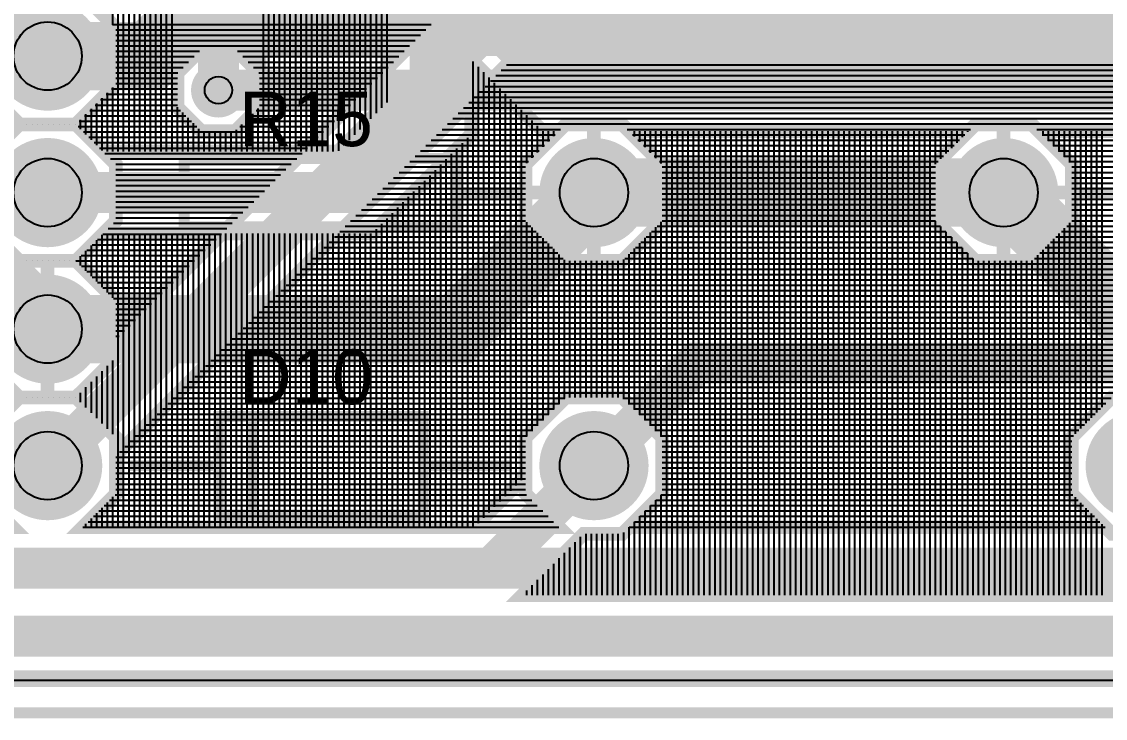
# Model space of a CAD drawing. Header units: inches. Extents: x -5.9 to 5.9, y -1.2 to 1.2.
# Drawn here: x -1.11 to -0.317, y -1.217 to -0.706 of the extents above; entities that cross this region are included whole.
import ezdxf

# ---------------------------------------------------------------- set-up
doc = ezdxf.new("R2010")
doc.units = ezdxf.units.IN
doc.layers.get('0').update_dxf_attribs({"linetype": 'CONTINUOUS'})

# ---------------------------------------------------------------- blocks, each defined once
blk = doc.blocks.new('EPAD')
at = {"const_width": 0.5}
blk.add_lwpolyline([(-0.25, 0, 1), (0.25, 0, 1)], format="xyb", close=True, dxfattribs=at)

msp = doc.modelspace()

# ---------------------------------------------------------------- linework, layer by layer
for points, const_width in [([(-5.627949, -1.212602), (5.887799, -1.212602), (5.887799, 0.755902), (-5.627949, 0.755902), (-5.627949, -1.212602)], 0.008), ([(-5.627949, -1.212602), (5.887799, -1.212602), (5.887799, 0.755902), (-5.627949, 0.755902), (-5.627949, -1.212602)], 0.008), ([(-5.627949, -1.212602), (5.887799, -1.212602), (5.887799, 0.755902), (-5.627949, 0.755902), (-5.627949, -1.212602)], 0.008), ([(5.705477, 0.692228), (5.705477, 0.622725), (5.709702, 0.6185), (5.688348, 0.6185), (5.659059, 0.589211), (5.659059, 0.547789), (5.688348, 0.5185), (5.72977, 0.5185), (5.759059, 0.547789), (5.759059, 0.573579), (5.824125, 0.573579), (5.863799, 0.613253), (5.863799, -1.069954), (5.824125, -1.03028), (5.754623, -1.03028), (5.705477, -1.079426), (5.705477, -1.148928), (5.745151, -1.188602), (-5.4853, -1.188602)], 0.01), ([(5.705477, 0.692228), (5.705477, 0.622725), (5.709702, 0.6185), (5.688348, 0.6185), (5.659059, 0.589211), (5.659059, 0.547789), (5.688348, 0.5185), (5.72977, 0.5185), (5.759059, 0.547789), (5.759059, 0.573579), (5.824125, 0.573579), (5.863799, 0.613253), (5.863799, -1.069954), (5.824125, -1.03028), (5.754623, -1.03028), (5.705477, -1.079426), (5.705477, -1.148928), (5.745151, -1.188602), (-5.4853, -1.188602)], 0.01), ([(-0.810941, 0.4685), (-0.810941, -0.7765), (-0.865941, -0.8315), (-1.090941, -0.8315)], 0.03), ([(-0.965941, -0.7565), (-0.965941, 0.2685), (-1.028441, 0.331), (-1.028441, 0.4435), (-1.140941, 0.4435), (-1.275941, 0.3085), (-1.440941, 0.3085), (-1.605941, 0.1435), (-1.815941, 0.1435), (-1.865941, 0.0935), (-1.865941, -0.6065), (-1.990941, -0.7315)], 0.03), ([(-1.140941, 0.047789), (-1.111652, 0.0185), (-1.07023, 0.0185), (-1.045941, 0.04279), (-1.045941, 0.031074), (-1.028367, 0.0135), (-1.003515, 0.0135), (-0.995941, 0.021074), (-0.995941, -0.768926), (-0.978367, -0.7865), (-0.953515, -0.7865), (-0.935941, -0.768926), (-0.935941, 0.280926), (-0.998441, 0.343426), (-0.998441, 0.432361), (-0.98958, 0.4235), (-0.952302, 0.4235), (-0.930941, 0.444861), (-0.90958, 0.4235), (-0.872302, 0.4235), (-0.850941, 0.444861), (-0.840941, 0.434861)], 0.01), ([(-0.840941, 0.434861), (-0.840941, -0.764074), (-0.878367, -0.8015), (-1.05023, -0.8015), (-1.07023, -0.7815), (-1.111652, -0.7815), (-1.140941, -0.810789)], 0.01), ([(-0.690941, -1.0315), (-0.765941, -1.1065), (-1.515941, -1.1065), (-1.565941, -1.0565), (-1.565941, -0.0565), (-1.690941, 0.0685)], 0.03), ([(-1.090941, -0.7315), (-1.015941, -0.7315), (-0.990941, -0.7065), (0.609059, -0.7065), (0.809059, -0.5065), (2.159059, -0.5065), (2.234059, -0.4315), (2.234059, -0.1565), (2.109059, -0.0315)], 0.05), ([(4.509059, -0.0315), (4.234059, -0.3065), (4.234059, -0.5315), (4.184059, -0.5815), (3.759059, -0.5815), (3.759059, -1.0565), (3.709059, -1.1065), (0.984059, -1.1065), (0.884059, -1.0065), (0.684059, -1.0065), (0.584059, -1.1065), (-3.115941, -1.1065), (-3.290941, -0.9315)], 0.03), ([(1.009059, -0.9315), (0.734059, -0.9315), (0.684059, -0.9815), (0.684059, -1.1065), (0.634059, -1.1565), (-2.115941, -1.1565), (-2.165941, -1.1065), (-2.165941, -0.3065), (-1.990941, -0.1315)], 0.03), ([(-1.090941, -0.7315), (-1.165941, -0.7315), (-1.365941, -0.5315), (-1.690941, -0.5315)], 0.05), ([(0.609059, -0.9315), (0.609059, -1.0565), (0.559059, -1.1065), (-0.165941, -1.1065), (-0.215941, -1.0565), (-0.215941, -0.8065), (-0.265941, -0.7565), (-0.715941, -0.7565), (-0.765941, -0.7065), (-0.765941, -0.6065), (-0.690941, -0.5315)], 0.03), ([(-1.140941, -0.910789), (-1.111652, -0.8815), (-1.07023, -0.8815), (-1.040941, -0.910789), (-1.040941, -0.939075), (-0.778367, -0.6765), (-0.716651, -0.6765), (-0.740941, -0.652211), (-0.740941, -0.610789), (-0.711652, -0.5815), (-0.67023, -0.5815), (-0.640941, -0.610789), (-0.640941, -0.652211), (-0.665231, -0.6765), (0.476278, -0.6765)], 0.01), ([(-1.090941, -0.9315), (-1.165941, -0.8565), (-1.165941, -0.7065), (-1.090941, -0.6315)], 0.05), ([(0.909059, -0.6315), (0.834059, -0.7065), (-0.765941, -0.7065), (-1.090941, -1.0315)], 0.03), ([(-1.140941, -0.752211), (-1.140941, -0.710789), (-1.111652, -0.6815), (-1.07023, -0.6815), (-1.040941, -0.710789), (-1.040941, -0.752211), (-1.07023, -0.7815), (-1.111652, -0.7815), (-1.140941, -0.752211)], 0.01), ([(-1.121652, -0.6915), (-1.111652, -0.6815), (-1.07023, -0.6815), (-1.040941, -0.710789), (-1.040941, -0.752211), (-1.07023, -0.7815), (-1.111652, -0.7815), (-1.121652, -0.7715)], 0.01), ([(-1.140941, -0.852211), (-1.111652, -0.8815), (-1.07023, -0.8815), (-1.05023, -0.8615), (-0.853515, -0.8615), (-0.780941, -0.788926), (-0.780941, -0.733925), (-0.728367, -0.7865), (-0.716651, -0.7865), (-0.740941, -0.810789), (-0.740941, -0.852211), (-0.711652, -0.8815), (-0.67023, -0.8815), (-0.640941, -0.852211), (-0.640941, -0.810789), (-0.665231, -0.7865), (-0.416651, -0.7865), (-0.440941, -0.810789), (-0.440941, -0.852211), (-0.411652, -0.8815), (-0.37023, -0.8815), (-0.340941, -0.852211), (-0.340941, -0.810789), (-0.365231, -0.7865), (-0.278367, -0.7865)], 0.01), ([(-0.995941, -0.768926), (-0.995941, -0.744074), (-0.978367, -0.7265), (-0.953515, -0.7265), (-0.935941, -0.744074), (-0.935941, -0.768926), (-0.953515, -0.7865), (-0.978367, -0.7865), (-0.995941, -0.768926)], 0.01), ([(-0.27023, -0.9815), (-0.311652, -0.9815), (-0.340941, -1.010789), (-0.340941, -1.052211), (-0.316651, -1.0765), (-0.665231, -1.0765), (-0.640941, -1.052211), (-0.640941, -1.010789), (-0.67023, -0.9815), (-0.711652, -0.9815), (-0.740941, -1.010789), (-0.740941, -1.052211), (-0.716651, -1.0765), (-1.065231, -1.0765), (-1.040941, -1.052211), (-1.040941, -1.023926), (-0.753515, -0.7365), (-0.063367, -0.7365)], 0.01), ([(-0.040941, -0.7565), (-0.965941, -0.7565)], 0.03), ([(-1.140941, -0.852211), (-1.140941, -0.810789), (-1.111652, -0.7815), (-1.07023, -0.7815), (-1.040941, -0.810789), (-1.040941, -0.852211), (-1.07023, -0.8815), (-1.111652, -0.8815), (-1.140941, -0.852211)], 0.01), ([(-0.740941, -0.852211), (-0.740941, -0.810789), (-0.711652, -0.7815), (-0.67023, -0.7815), (-0.640941, -0.810789), (-0.640941, -0.852211), (-0.67023, -0.8815), (-0.711652, -0.8815), (-0.740941, -0.852211)], 0.01), ([(-0.690941, -0.7815), (-0.690941, -0.8315)], 0.01), ([(-0.340941, -0.810789), (-0.340941, -0.852211), (-0.37023, -0.8815), (-0.411652, -0.8815), (-0.440941, -0.852211), (-0.440941, -0.810789), (-0.411652, -0.7815), (-0.37023, -0.7815), (-0.340941, -0.810789)], 0.01), ([(-0.390941, -0.7815), (-0.390941, -0.8315)], 0.01), ([(-0.690941, -0.8315), (-0.790941, -0.9315), (-1.090941, -0.9315)], 0.05), ([(-0.990941, -0.8565), (-0.790941, -0.8565), (-0.790941, -0.8065), (-0.990941, -0.8065), (-0.990941, -0.8565)], 0.008), ([(-0.990941, -0.8565), (-0.790941, -0.8565), (-0.790941, -0.8065), (-0.990941, -0.8065), (-0.990941, -0.8565)], 0.008), ([(-0.990941, -0.8565), (-0.790941, -0.8565), (-0.790941, -0.8065), (-0.990941, -0.8065), (-0.990941, -0.8565)], 0.008), ([(-0.690941, -0.8315), (-0.390941, -0.8315)], 0.05), ([(0.209059, -0.9315), (-0.290941, -0.9315), (-0.390941, -0.8315)], 0.05), ([(-1.690941, -0.8365), (-1.615941, -0.8365), (-1.615941, -1.1065), (-1.565941, -1.1565), (2.684059, -1.1565), (2.809059, -1.0315)], 0.03), ([(-1.040941, -0.8315), (-0.990941, -0.8315)], 0.008), ([(-1.040941, -0.8315), (-0.990941, -0.8315)], 0.008), ([(-1.040941, -0.8315), (-0.990941, -0.8315)], 0.008), ([(-0.790941, -0.8315), (-0.740941, -0.8315)], 0.008), ([(-0.790941, -0.8315), (-0.740941, -0.8315)], 0.008), ([(-0.790941, -0.8315), (-0.740941, -0.8315)], 0.008), ([(-0.740941, -0.8315), (-0.690941, -0.8315)], 0.01), ([(-0.740941, -0.8315), (-0.690941, -0.8315)], 0.01), ([(-0.640941, -0.8315), (-0.690941, -0.8315)], 0.01), ([(-0.690941, -0.8815), (-0.690941, -0.8315)], 0.01), ([(-0.640941, -0.8315), (-0.690941, -0.8315)], 0.01), ([(-0.690941, -0.8815), (-0.690941, -0.8315)], 0.01), ([(-0.440941, -0.8315), (-0.390941, -0.8315)], 0.01), ([(-0.440941, -0.8315), (-0.390941, -0.8315)], 0.01), ([(-0.340941, -0.8315), (-0.390941, -0.8315)], 0.01), ([(-0.390941, -0.8815), (-0.390941, -0.8315)], 0.01), ([(-0.340941, -0.8315), (-0.390941, -0.8315)], 0.01), ([(-0.390941, -0.8815), (-0.390941, -0.8315)], 0.01), ([(-0.290941, -0.8315), (-0.340941, -0.8315)], 0.008), ([(-0.290941, -0.8315), (-0.340941, -0.8315)], 0.008), ([(-0.290941, -0.8315), (-0.340941, -0.8315)], 0.008), ([(-0.690941, -1.0315), (-0.615941, -0.9565), (0.034059, -0.9565), (0.134059, -0.8565), (0.209059, -0.8565)], 0.03), ([(-1.040941, -0.910789), (-1.040941, -0.952211), (-1.07023, -0.9815), (-1.111652, -0.9815), (-1.140941, -0.952211), (-1.140941, -0.910789), (-1.111652, -0.8815), (-1.07023, -0.8815), (-1.040941, -0.910789)], 0.01), ([(-1.090941, -0.8815), (-1.090941, -0.9315)], 0.01), ([(-1.090941, -0.8815), (-1.090941, -0.9315)], 0.01), ([(-1.490941, -0.9315), (-1.315941, -1.1065), (2.659059, -1.1065), (2.734059, -1.0315)], 0.03), ([(-1.140941, -0.9315), (-1.090941, -0.9315)], 0.01), ([(-1.140941, -0.9315), (-1.090941, -0.9315)], 0.01), ([(-1.040941, -0.9315), (-1.090941, -0.9315)], 0.01), ([(-1.090941, -0.9815), (-1.090941, -0.9315)], 0.01), ([(-1.040941, -0.9315), (-1.090941, -0.9315)], 0.01), ([(-1.090941, -0.9815), (-1.090941, -0.9315)], 0.01), ([(-1.140941, -1.010789), (-1.111652, -0.9815), (-1.083367, -0.9815), (-1.083366, -0.9815), (-1.111652, -0.9815), (-1.140941, -0.952211)], 0.01), ([(-0.188366, -1.1265), (-0.743516, -1.1265), (-0.698515, -1.0815), (-0.67023, -1.0815), (-0.640941, -1.052211), (-0.640941, -1.010789), (-0.67023, -0.9815), (-0.711652, -0.9815), (-0.740941, -1.010789), (-0.740941, -1.039074), (-0.778367, -1.0765), (-1.065231, -1.0765), (-1.040941, -1.052211), (-1.040941, -1.010789), (-1.07023, -0.9815), (-1.111652, -0.9815), (-1.140941, -1.010789)], 0.01), ([(-0.27023, -0.9815), (-0.311652, -0.9815), (-0.340941, -1.010789), (-0.340941, -1.052211), (-0.311652, -1.0815), (-0.27023, -1.0815)], 0.01), ([(-0.965941, -1.0675), (-0.815941, -1.0675), (-0.815941, -0.9955), (-0.965941, -0.9955), (-0.965941, -1.0675)], 0.008), ([(-0.965941, -1.0675), (-0.815941, -1.0675), (-0.815941, -0.9955), (-0.965941, -0.9955), (-0.965941, -1.0675)], 0.008), ([(-0.965941, -1.0675), (-0.815941, -1.0675), (-0.815941, -0.9955), (-0.965941, -0.9955), (-0.965941, -1.0675)], 0.008), ([(-0.940941, -0.9965), (-0.940941, -1.0665)], 0.008), ([(-0.940941, -0.9965), (-0.940941, -1.0665)], 0.008), ([(-0.940941, -0.9965), (-0.940941, -1.0665)], 0.008), ([(-0.965941, -1.0315), (-1.030941, -1.0315)], 0.008), ([(-0.965941, -1.0315), (-1.030941, -1.0315)], 0.008), ([(-0.965941, -1.0315), (-1.030941, -1.0315)], 0.008), ([(-0.815941, -1.0315), (-0.750941, -1.0315)], 0.008), ([(-0.815941, -1.0315), (-0.750941, -1.0315)], 0.008), ([(-0.815941, -1.0315), (-0.750941, -1.0315)], 0.008), ([(-4.765941, -1.1315), (-4.740941, -1.1565), (0.684059, -1.1565), (0.734059, -1.1065), (0.734059, -1.0565)], 0.03), ([(-1.140941, -1.052211), (-1.116651, -1.0765), (-1.503515, -1.0765)], 0.01), ([(-1.303515, -1.0765), (-1.116651, -1.0765), (-1.140941, -1.052211)], 0.01), ([(5.365776, -1.1865), (0.821633, -1.1865), (0.721633, -1.0865), (0.721633, -1.0865), (0.714059, -1.078926), (0.714059, -1.118926), (0.646485, -1.1865), (-2.128367, -1.1865)], 0.01), ([(2.696485, -1.1865), (-1.578367, -1.1865)], 0.01)]:
    msp.add_lwpolyline(points, dxfattribs=dict(const_width=const_width))
for points in [[(-0.932948, -0.8015), (-0.932948, 0.442854)], [(-0.929011, -0.8015), (-0.929011, 0.442931)], [(-0.925074, -0.8015), (-0.925074, 0.438994)], [(-0.858144, -0.781278), (-0.858144, 0.437657)], [(-0.854207, -0.777341), (-0.854207, 0.441594)], [(-0.85027, -0.773404), (-0.85027, 0.444191)], [(-0.846333, -0.769467), (-0.846333, 0.440254)], [(-0.921137, -0.8015), (-0.921137, 0.435057)], [(-0.9172, -0.8015), (-0.9172, 0.43112)], [(-0.866019, -0.789152), (-0.866019, 0.429783)], [(-0.862081, -0.785215), (-0.862081, 0.43372)], [(-0.842396, -0.76553), (-0.842396, 0.436317)], [(-0.913263, -0.8015), (-0.913263, 0.427183)], [(-0.909326, -0.8015), (-0.909326, 0.4235)], [(-0.905389, -0.8015), (-0.905389, 0.4235)], [(-0.901452, -0.8015), (-0.901452, 0.4235)], [(-0.897515, -0.8015), (-0.897515, 0.4235)], [(-0.893578, -0.8015), (-0.893578, 0.4235)], [(-0.889641, -0.8015), (-0.889641, 0.4235)], [(-0.885704, -0.8015), (-0.885704, 0.4235)], [(-0.881767, -0.8015), (-0.881767, 0.4235)], [(-0.87783, -0.800963), (-0.87783, 0.4235)], [(-0.873893, -0.797026), (-0.873893, 0.4235)], [(-0.869956, -0.793089), (-0.869956, 0.425846)], [(-1.039247, -0.8015), (-1.039247, 0.02438)], [(-1.03531, -0.8015), (-1.03531, 0.020443)], [(-1.031373, -0.8015), (-1.031373, 0.016506)], [(-0.999877, -0.8015), (-0.999877, 0.017138)], [(-1.027436, -0.8015), (-1.027436, 0.0135)], [(-1.023499, -0.8015), (-1.023499, 0.0135)], [(-1.019562, -0.8015), (-1.019562, 0.0135)], [(-1.015625, -0.8015), (-1.015625, 0.0135)], [(-1.011688, -0.8015), (-1.011688, 0.0135)], [(-1.007751, -0.8015), (-1.007751, 0.0135)], [(-1.003814, -0.8015), (-1.003814, 0.0135)], [(-1.043184, -0.708547), (-1.043184, -0.654453)], [(-1.043443, -0.708287), (-0.810154, -0.708287)], [(-1.040941, -0.712224), (-0.814091, -0.712224)], [(-1.040941, -0.716161), (-0.818028, -0.716161)], [(-1.040941, -0.720098), (-0.821965, -0.720098)], [(-1.040941, -0.724035), (-0.825902, -0.724035)], [(-1.040941, -0.727972), (-0.979839, -0.727972)], [(-0.952043, -0.727972), (-0.829839, -0.727972)], [(-1.040941, -0.731909), (-0.983776, -0.731909)], [(-1.040941, -0.735846), (-0.987713, -0.735846)], [(-0.948106, -0.731909), (-0.833776, -0.731909)], [(-0.944169, -0.735846), (-0.837713, -0.735846)], [(-0.779404, -1.0765), (-0.779404, -0.735462)], [(-0.754933, -0.737918), (-0.064785, -0.737918)], [(-1.040941, -0.739783), (-0.99165, -0.739783)], [(-1.040941, -0.74372), (-0.995587, -0.74372)], [(-0.940231, -0.739783), (-0.84165, -0.739783)], [(-0.936294, -0.74372), (-0.845587, -0.74372)], [(-0.775467, -1.073601), (-0.775467, -0.739399)], [(-0.77153, -1.069664), (-0.77153, -0.743336)], [(-0.762807, -0.745792), (-0.070941, -0.745792)], [(-0.75887, -0.741855), (-0.068722, -0.741855)], [(-1.040941, -0.747657), (-0.995941, -0.747657)], [(-1.040941, -0.751594), (-0.995941, -0.751594)], [(-0.935941, -0.747657), (-0.849524, -0.747657)], [(-0.935941, -0.751594), (-0.853461, -0.751594)], [(-0.770681, -0.753666), (-0.070941, -0.753666)], [(-0.767593, -1.065727), (-0.767593, -0.747273)], [(-0.766744, -0.749729), (-0.070941, -0.749729)], [(-0.763656, -1.06179), (-0.763656, -0.75121)], [(-1.048199, -0.759469), (-0.995941, -0.759469)], [(-1.047121, -0.8015), (-1.047121, -0.75839)], [(-1.044262, -0.755531), (-0.995941, -0.755531)], [(-1.043184, -0.8015), (-1.043184, -0.754453)], [(-0.935941, -0.755531), (-0.857398, -0.755531)], [(-0.935941, -0.759469), (-0.861335, -0.759469)], [(-0.778556, -0.76154), (-0.070941, -0.76154)], [(-0.774619, -0.757603), (-0.070941, -0.757603)], [(-0.759719, -1.057853), (-0.759719, -0.755147)], [(-0.755782, -1.053916), (-0.755782, -0.759084)], [(-1.056073, -0.767343), (-0.995941, -0.767343)], [(-1.054995, -0.796736), (-1.054995, -0.766264)], [(-1.052136, -0.763406), (-0.995941, -0.763406)], [(-1.051058, -0.800673), (-1.051058, -0.762327)], [(-0.99594, -0.8015), (-0.99594, -0.768927)], [(-0.935941, -0.763406), (-0.865272, -0.763406)], [(-0.935941, -0.767343), (-0.869209, -0.767343)], [(-0.78643, -0.769414), (-0.070453, -0.769414)], [(-0.782493, -0.765477), (-0.070941, -0.765477)], [(-0.751845, -1.049979), (-0.751845, -0.763021)], [(-0.747908, -1.046042), (-0.747908, -0.766958)], [(-1.063947, -0.775217), (-0.98965, -0.775217)], [(-1.062869, -0.788862), (-1.062869, -0.774138)], [(-1.06001, -0.77128), (-0.993587, -0.77128)], [(-1.058932, -0.792799), (-1.058932, -0.770201)], [(-0.992003, -0.8015), (-0.992003, -0.772864)], [(-0.988066, -0.8015), (-0.988066, -0.776801)], [(-0.942231, -0.775217), (-0.877083, -0.775217)], [(-0.940822, -0.8015), (-0.940822, -0.773807)], [(-0.938294, -0.77128), (-0.873146, -0.77128)], [(-0.936885, -0.8015), (-0.936885, -0.76987)], [(-0.794304, -0.777288), (-0.062579, -0.777288)], [(-0.790367, -0.773351), (-0.066516, -0.773351)], [(-0.743971, -1.042105), (-0.743971, -0.770895)], [(-0.740034, -0.809883), (-0.740034, -0.774832)], [(-1.106176, -0.7815), (-1.106176, -0.7815)], [(-1.102239, -0.7815), (-1.102239, -0.7815)], [(-1.098302, -0.7815), (-1.098302, -0.7815)], [(-1.094365, -0.7815), (-1.094365, -0.7815)], [(-1.090428, -0.7815), (-1.090428, -0.7815)], [(-1.086491, -0.7815), (-1.086491, -0.7815)], [(-1.082554, -0.7815), (-1.082554, -0.7815)], [(-1.078617, -0.7815), (-1.078617, -0.7815)], [(-1.07468, -0.7815), (-1.07468, -0.7815)], [(-1.070743, -0.7815), (-1.070743, -0.7815)], [(-1.06864, -0.783091), (-0.981776, -0.783091)], [(-1.067884, -0.779154), (-0.985713, -0.779154)], [(-1.066806, -0.784925), (-1.066806, -0.778075)], [(-0.984129, -0.8015), (-0.984129, -0.780738)], [(-0.980192, -0.8015), (-0.980192, -0.784675)], [(-0.950106, -0.783091), (-0.884957, -0.783091)], [(-0.948696, -0.8015), (-0.948696, -0.781681)], [(-0.946169, -0.779154), (-0.88102, -0.779154)], [(-0.944759, -0.8015), (-0.944759, -0.777744)], [(-0.802178, -0.785162), (-0.715313, -0.785162)], [(-0.798241, -0.781225), (-0.058642, -0.781225)], [(-0.736097, -0.805946), (-0.736097, -0.778769)], [(-0.73216, -0.802009), (-0.73216, -0.782706)], [(-0.666569, -0.785162), (-0.415313, -0.785162)], [(-0.366569, -0.785162), (-0.054705, -0.785162)], [(-1.064703, -0.787028), (-0.888894, -0.787028)], [(-1.060766, -0.790965), (-0.892831, -0.790965)], [(-0.976255, -0.8015), (-0.976255, -0.7865)], [(-0.972318, -0.8015), (-0.972318, -0.7865)], [(-0.968381, -0.8015), (-0.968381, -0.7865)], [(-0.964444, -0.8015), (-0.964444, -0.7865)], [(-0.960507, -0.8015), (-0.960507, -0.7865)], [(-0.95657, -0.8015), (-0.95657, -0.7865)], [(-0.952633, -0.8015), (-0.952633, -0.785618)], [(-0.810052, -0.793036), (-0.723187, -0.793036)], [(-0.806115, -0.789099), (-0.71925, -0.789099)], [(-0.783341, -1.0765), (-0.783341, -0.791326)], [(-0.728223, -0.798072), (-0.728223, -0.7865)], [(-0.724286, -0.794135), (-0.724286, -0.7865)], [(-0.720349, -0.790198), (-0.720349, -0.7865)], [(-0.665231, -0.7865), (-0.665231, -0.7865)], [(-0.662632, -0.789099), (-0.41925, -0.789099)], [(-0.661294, -0.790437), (-0.661294, -0.7865)], [(-0.658695, -0.793036), (-0.423187, -0.793036)], [(-0.657357, -0.794374), (-0.657357, -0.7865)], [(-0.65342, -0.798311), (-0.65342, -0.7865)], [(-0.649483, -0.802248), (-0.649483, -0.7865)], [(-0.645546, -0.806185), (-0.645546, -0.7865)], [(-0.641609, -0.810122), (-0.641609, -0.7865)], [(-0.637672, -1.1265), (-0.637672, -0.7865)], [(-0.633735, -1.1265), (-0.633735, -0.7865)], [(-0.629798, -1.1265), (-0.629798, -0.7865)], [(-0.625861, -1.1265), (-0.625861, -0.7865)], [(-0.621924, -1.1265), (-0.621924, -0.7865)], [(-0.617987, -1.1265), (-0.617987, -0.7865)], [(-0.61405, -1.1265), (-0.61405, -0.7865)], [(-0.610113, -1.1265), (-0.610113, -0.7865)], [(-0.606176, -1.1265), (-0.606176, -0.7865)], [(-0.602239, -1.1265), (-0.602239, -0.7865)], [(-0.598302, -1.1265), (-0.598302, -0.7865)], [(-0.594365, -1.1265), (-0.594365, -0.7865)], [(-0.590428, -1.1265), (-0.590428, -0.7865)], [(-0.586491, -1.1265), (-0.586491, -0.7865)], [(-0.582554, -1.1265), (-0.582554, -0.7865)], [(-0.578617, -1.1265), (-0.578617, -0.7865)], [(-0.57468, -1.1265), (-0.57468, -0.7865)], [(-0.570743, -1.1265), (-0.570743, -0.7865)], [(-0.566806, -1.1265), (-0.566806, -0.7865)], [(-0.562869, -1.1265), (-0.562869, -0.7865)], [(-0.558932, -1.1265), (-0.558932, -0.7865)], [(-0.554995, -1.1265), (-0.554995, -0.7865)], [(-0.551058, -1.1265), (-0.551058, -0.7865)], [(-0.547121, -1.1265), (-0.547121, -0.7865)], [(-0.543184, -1.1265), (-0.543184, -0.7865)], [(-0.539247, -1.1265), (-0.539247, -0.7865)], [(-0.53531, -1.1265), (-0.53531, -0.7865)], [(-0.531373, -1.1265), (-0.531373, -0.7865)], [(-0.527436, -1.1265), (-0.527436, -0.7865)], [(-0.523499, -1.1265), (-0.523499, -0.7865)], [(-0.519562, -1.1265), (-0.519562, -0.7865)], [(-0.515625, -1.1265), (-0.515625, -0.7865)], [(-0.511688, -1.1265), (-0.511688, -0.7865)], [(-0.507751, -1.1265), (-0.507751, -0.7865)], [(-0.503814, -1.1265), (-0.503814, -0.7865)], [(-0.499877, -1.1265), (-0.499877, -0.7865)], [(-0.49594, -1.1265), (-0.49594, -0.7865)], [(-0.492003, -1.1265), (-0.492003, -0.7865)], [(-0.488066, -1.1265), (-0.488066, -0.7865)], [(-0.484129, -1.1265), (-0.484129, -0.7865)], [(-0.480192, -1.1265), (-0.480192, -0.7865)], [(-0.476255, -1.1265), (-0.476255, -0.7865)], [(-0.472318, -1.1265), (-0.472318, -0.7865)], [(-0.468381, -1.1265), (-0.468381, -0.7865)], [(-0.464444, -1.1265), (-0.464444, -0.7865)], [(-0.460507, -1.1265), (-0.460507, -0.7865)], [(-0.45657, -1.1265), (-0.45657, -0.7865)], [(-0.452633, -1.1265), (-0.452633, -0.7865)], [(-0.448696, -1.1265), (-0.448696, -0.7865)], [(-0.444759, -1.1265), (-0.444759, -0.7865)], [(-0.440822, -0.81067), (-0.440822, -0.7865)], [(-0.436885, -0.806733), (-0.436885, -0.7865)], [(-0.432948, -0.802796), (-0.432948, -0.7865)], [(-0.429011, -0.798859), (-0.429011, -0.7865)], [(-0.425074, -0.794922), (-0.425074, -0.7865)], [(-0.421137, -0.790985), (-0.421137, -0.7865)], [(-0.4172, -0.787048), (-0.4172, -0.7865)], [(-0.362632, -0.789099), (-0.01925, -0.789099)], [(-0.362081, -0.789649), (-0.362081, -0.7865)], [(-0.358695, -0.793036), (-0.023187, -0.793036)], [(-0.358144, -0.793586), (-0.358144, -0.7865)], [(-0.354207, -0.797523), (-0.354207, -0.7865)], [(-0.35027, -0.80146), (-0.35027, -0.7865)], [(-0.346333, -0.805397), (-0.346333, -0.7865)], [(-0.342396, -0.809334), (-0.342396, -0.7865)], [(-0.338459, -1.008308), (-0.338459, -0.7865)], [(-0.334522, -1.004371), (-0.334522, -0.7865)], [(-0.330585, -1.000434), (-0.330585, -0.7865)], [(-0.326648, -0.996497), (-0.326648, -0.7865)], [(-0.322711, -0.99256), (-0.322711, -0.7865)], [(-0.318774, -0.988623), (-0.318774, -0.7865)], [(-1.056829, -0.794902), (-0.896768, -0.794902)], [(-1.052892, -0.798839), (-0.900705, -0.798839)], [(-0.817926, -0.80091), (-0.731061, -0.80091)], [(-0.813989, -0.796973), (-0.727124, -0.796973)], [(-0.791215, -1.0765), (-0.791215, -0.7992)], [(-0.787278, -1.0765), (-0.787278, -0.795263)], [(-0.654758, -0.796973), (-0.427124, -0.796973)], [(-0.650821, -0.80091), (-0.431061, -0.80091)], [(-0.354758, -0.796973), (-0.027124, -0.796973)], [(-0.350821, -0.80091), (-0.031061, -0.80091)], [(-1.048955, -0.802776), (-0.904642, -0.802776)], [(-1.045018, -0.806713), (-0.908579, -0.806713)], [(-0.8258, -0.808784), (-0.738935, -0.808784)], [(-0.821863, -0.804847), (-0.734998, -0.804847)], [(-0.799089, -1.0765), (-0.799089, -0.807074)], [(-0.795152, -1.0765), (-0.795152, -0.803137)], [(-0.646884, -0.804847), (-0.434998, -0.804847)], [(-0.642947, -0.808784), (-0.438935, -0.808784)], [(-0.346884, -0.804847), (-0.034998, -0.804847)], [(-0.342947, -0.808784), (-0.038935, -0.808784)], [(-1.041081, -0.81065), (-0.912516, -0.81065)], [(-1.040941, -0.814587), (-0.916453, -0.814587)], [(-0.833674, -0.816658), (-0.740941, -0.816658)], [(-0.829737, -0.812721), (-0.740941, -0.812721)], [(-0.806963, -1.0765), (-0.806963, -0.814948)], [(-0.803026, -1.0765), (-0.803026, -0.811011)], [(-0.640941, -0.812721), (-0.440941, -0.812721)], [(-0.640941, -0.816658), (-0.440941, -0.816658)], [(-0.340941, -0.812721), (-0.040941, -0.812721)], [(-0.340941, -0.816658), (-0.040941, -0.816658)], [(-1.040941, -0.818524), (-0.92039, -0.818524)], [(-1.040941, -0.822461), (-0.924327, -0.822461)], [(-0.841548, -0.824532), (-0.740941, -0.824532)], [(-0.837611, -0.820595), (-0.740941, -0.820595)], [(-0.814837, -1.0765), (-0.814837, -0.822822)], [(-0.8109, -1.0765), (-0.8109, -0.818885)], [(-0.640941, -0.820595), (-0.440941, -0.820595)], [(-0.640941, -0.824532), (-0.440941, -0.824532)], [(-0.340941, -0.820595), (-0.040941, -0.820595)], [(-0.340941, -0.824532), (-0.040941, -0.824532)], [(-1.040941, -0.826398), (-0.928264, -0.826398)], [(-1.040941, -0.830335), (-0.932201, -0.830335)], [(-0.849422, -0.832406), (-0.740941, -0.832406)], [(-0.845485, -0.828469), (-0.740941, -0.828469)], [(-0.822711, -1.0765), (-0.822711, -0.830696)], [(-0.818774, -1.0765), (-0.818774, -0.826759)], [(-0.640941, -0.828469), (-0.440941, -0.828469)], [(-0.640941, -0.832406), (-0.440941, -0.832406)], [(-0.340941, -0.828469), (-0.040941, -0.828469)], [(-0.340941, -0.832406), (-0.040941, -0.832406)], [(-1.040941, -0.834272), (-0.936138, -0.834272)], [(-1.040941, -0.838209), (-0.940075, -0.838209)], [(-0.857296, -0.84028), (-0.740941, -0.84028)], [(-0.853359, -0.836343), (-0.740941, -0.836343)], [(-0.830585, -1.0765), (-0.830585, -0.83857)], [(-0.826648, -1.0765), (-0.826648, -0.834633)], [(-0.640941, -0.836343), (-0.440941, -0.836343)], [(-0.640941, -0.84028), (-0.440941, -0.84028)], [(-0.340941, -0.836343), (-0.040941, -0.836343)], [(-0.340941, -0.84028), (-0.040941, -0.84028)], [(-1.040941, -0.842146), (-0.944012, -0.842146)], [(-1.040941, -0.846083), (-0.947949, -0.846083)], [(-0.86517, -0.848154), (-0.740941, -0.848154)], [(-0.861233, -0.844217), (-0.740941, -0.844217)], [(-0.838459, -1.0765), (-0.838459, -0.846444)], [(-0.834522, -1.0765), (-0.834522, -0.842507)], [(-0.640941, -0.844217), (-0.440941, -0.844217)], [(-0.640941, -0.848154), (-0.440941, -0.848154)], [(-0.340941, -0.844217), (-0.040941, -0.844217)], [(-0.340941, -0.848154), (-0.040941, -0.848154)], [(-1.042687, -0.853957), (-0.955823, -0.853957)], [(-1.040941, -0.85002), (-0.951886, -0.85002)], [(-0.873044, -0.856028), (-0.737123, -0.856028)], [(-0.869107, -0.852091), (-0.740941, -0.852091)], [(-0.846333, -1.0765), (-0.846333, -0.854318)], [(-0.842396, -1.0765), (-0.842396, -0.850381)], [(-0.740034, -1.009883), (-0.740034, -0.853117)], [(-0.645546, -1.006185), (-0.645546, -0.856815)], [(-0.644759, -0.856028), (-0.437123, -0.856028)], [(-0.641609, -1.010122), (-0.641609, -0.852878)], [(-0.640941, -0.852091), (-0.440941, -0.852091)], [(-0.440822, -1.1265), (-0.440822, -0.85233)], [(-0.436885, -1.1265), (-0.436885, -0.856267)], [(-0.344759, -0.856028), (-0.037123, -0.856028)], [(-0.342396, -1.1265), (-0.342396, -0.853666)], [(-0.340941, -0.852091), (-0.040941, -0.852091)], [(-1.051058, -0.900673), (-1.051058, -0.862327)], [(-1.050561, -0.861831), (-0.963697, -0.861831)], [(-1.047121, -0.90461), (-1.047121, -0.8615)], [(-1.046624, -0.857894), (-0.95976, -0.857894)], [(-1.043184, -0.908547), (-1.043184, -0.8615)], [(-1.039247, -1.0765), (-1.039247, -0.8615)], [(-1.03531, -1.0765), (-1.03531, -0.8615)], [(-1.031373, -1.0765), (-1.031373, -0.8615)], [(-1.027436, -1.0765), (-1.027436, -0.8615)], [(-1.023499, -1.0765), (-1.023499, -0.8615)], [(-1.019562, -1.0765), (-1.019562, -0.8615)], [(-1.015625, -1.0765), (-1.015625, -0.8615)], [(-1.011688, -1.0765), (-1.011688, -0.8615)], [(-1.007751, -1.0765), (-1.007751, -0.8615)], [(-1.003814, -1.0765), (-1.003814, -0.8615)], [(-0.999877, -1.0765), (-0.999877, -0.8615)], [(-0.99594, -1.0765), (-0.99594, -0.8615)], [(-0.992003, -1.0765), (-0.992003, -0.8615)], [(-0.988066, -1.0765), (-0.988066, -0.8615)], [(-0.984129, -1.0765), (-0.984129, -0.8615)], [(-0.980192, -1.0765), (-0.980192, -0.8615)], [(-0.976255, -1.0765), (-0.976255, -0.8615)], [(-0.972318, -1.0765), (-0.972318, -0.8615)], [(-0.968381, -1.0765), (-0.968381, -0.8615)], [(-0.964444, -1.0765), (-0.964444, -0.8615)], [(-0.960507, -1.0765), (-0.960507, -0.8615)], [(-0.95657, -1.0765), (-0.95657, -0.8615)], [(-0.952633, -1.0765), (-0.952633, -0.8615)], [(-0.948696, -1.0765), (-0.948696, -0.8615)], [(-0.944759, -1.0765), (-0.944759, -0.8615)], [(-0.940822, -1.0765), (-0.940822, -0.8615)], [(-0.936885, -1.0765), (-0.936885, -0.8615)], [(-0.932948, -1.0765), (-0.932948, -0.8615)], [(-0.929011, -1.0765), (-0.929011, -0.8615)], [(-0.925074, -1.0765), (-0.925074, -0.8615)], [(-0.921137, -1.0765), (-0.921137, -0.8615)], [(-0.9172, -1.0765), (-0.9172, -0.8615)], [(-0.913263, -1.0765), (-0.913263, -0.8615)], [(-0.909326, -1.0765), (-0.909326, -0.8615)], [(-0.905389, -1.0765), (-0.905389, -0.8615)], [(-0.901452, -1.0765), (-0.901452, -0.8615)], [(-0.897515, -1.0765), (-0.897515, -0.8615)], [(-0.893578, -1.0765), (-0.893578, -0.8615)], [(-0.889641, -1.0765), (-0.889641, -0.8615)], [(-0.885704, -1.0765), (-0.885704, -0.8615)], [(-0.881767, -1.0765), (-0.881767, -0.8615)], [(-0.880918, -0.863902), (-0.729249, -0.863902)], [(-0.87783, -1.0765), (-0.87783, -0.8615)], [(-0.876981, -0.859965), (-0.733186, -0.859965)], [(-0.873893, -1.0765), (-0.873893, -0.8615)], [(-0.869956, -1.0765), (-0.869956, -0.8615)], [(-0.866019, -1.0765), (-0.866019, -0.8615)], [(-0.862081, -1.0765), (-0.862081, -0.8615)], [(-0.858144, -1.0765), (-0.858144, -0.8615)], [(-0.854207, -1.0765), (-0.854207, -0.8615)], [(-0.85027, -1.0765), (-0.85027, -0.858255)], [(-0.736097, -1.005946), (-0.736097, -0.857054)], [(-0.73216, -1.002009), (-0.73216, -0.860991)], [(-0.65342, -0.998311), (-0.65342, -0.864689)], [(-0.652633, -0.863902), (-0.429249, -0.863902)], [(-0.649483, -1.002248), (-0.649483, -0.860752)], [(-0.648696, -0.859965), (-0.433186, -0.859965)], [(-0.432948, -1.1265), (-0.432948, -0.860204)], [(-0.429011, -1.1265), (-0.429011, -0.864141)], [(-0.352633, -0.863902), (-0.029249, -0.863902)], [(-0.35027, -1.1265), (-0.35027, -0.86154)], [(-0.348696, -0.859965), (-0.033186, -0.859965)], [(-0.346333, -1.1265), (-0.346333, -0.857603)], [(-1.058932, -0.892799), (-1.058932, -0.870201)], [(-1.058435, -0.869705), (-0.971571, -0.869705)], [(-1.054995, -0.896736), (-1.054995, -0.866264)], [(-1.054498, -0.865768), (-0.967634, -0.865768)], [(-0.888792, -0.871776), (-0.721375, -0.871776)], [(-0.884855, -0.867839), (-0.725312, -0.867839)], [(-0.728223, -0.998072), (-0.728223, -0.864928)], [(-0.724286, -0.994135), (-0.724286, -0.868865)], [(-0.720349, -0.990198), (-0.720349, -0.872802)], [(-0.661294, -0.990437), (-0.661294, -0.872563)], [(-0.660507, -0.871776), (-0.421375, -0.871776)], [(-0.657357, -0.994374), (-0.657357, -0.868626)], [(-0.65657, -0.867839), (-0.425312, -0.867839)], [(-0.425074, -1.1265), (-0.425074, -0.868078)], [(-0.421137, -1.1265), (-0.421137, -0.872015)], [(-0.360507, -0.871776), (-0.021375, -0.871776)], [(-0.358144, -1.1265), (-0.358144, -0.869414)], [(-0.35657, -0.867839), (-0.025312, -0.867839)], [(-0.354207, -1.1265), (-0.354207, -0.865477)], [(-1.066806, -0.884925), (-1.066806, -0.878075)], [(-1.066309, -0.877579), (-0.979445, -0.877579)], [(-1.062869, -0.888862), (-1.062869, -0.874138)], [(-1.062372, -0.873642), (-0.975508, -0.873642)], [(-0.896666, -0.87965), (-0.713501, -0.87965)], [(-0.892729, -0.875713), (-0.717438, -0.875713)], [(-0.716412, -0.986261), (-0.716412, -0.876739)], [(-0.712475, -0.982324), (-0.712475, -0.880676)], [(-0.669168, -0.982563), (-0.669168, -0.880437)], [(-0.668381, -0.87965), (-0.413501, -0.87965)], [(-0.665231, -0.9865), (-0.665231, -0.8765)], [(-0.664444, -0.875713), (-0.417438, -0.875713)], [(-0.4172, -1.1265), (-0.4172, -0.875952)], [(-0.413263, -1.1265), (-0.413263, -0.879889)], [(-0.368381, -0.87965), (-0.013501, -0.87965)], [(-0.366019, -1.1265), (-0.366019, -0.877288)], [(-0.364444, -0.875713), (-0.017438, -0.875713)], [(-0.362081, -1.1265), (-0.362081, -0.873351)], [(-1.106176, -0.8815), (-1.106176, -0.8815)], [(-1.102239, -0.8815), (-1.102239, -0.8815)], [(-1.098302, -0.8815), (-1.098302, -0.8815)], [(-1.094365, -0.8815), (-1.094365, -0.8815)], [(-1.090428, -0.8815), (-1.090428, -0.8815)], [(-1.086491, -0.8815), (-1.086491, -0.8815)], [(-1.082554, -0.8815), (-1.082554, -0.8815)], [(-1.078617, -0.8815), (-1.078617, -0.8815)], [(-1.07468, -0.8815), (-1.07468, -0.8815)], [(-1.070743, -0.8815), (-1.070743, -0.8815)], [(-1.070215, -0.881516), (-0.983382, -0.881516)], [(-1.066278, -0.885453), (-0.987319, -0.885453)], [(-0.90454, -0.887524), (0.175254, -0.887524)], [(-0.900603, -0.883587), (0.179191, -0.883587)], [(-0.708538, -0.9815), (-0.708538, -0.8815)], [(-0.704601, -0.9815), (-0.704601, -0.8815)], [(-0.700664, -0.9815), (-0.700664, -0.8815)], [(-0.696727, -0.9815), (-0.696727, -0.8815)], [(-0.69279, -0.9815), (-0.69279, -0.8815)], [(-0.688853, -0.9815), (-0.688853, -0.8815)], [(-0.684916, -0.9815), (-0.684916, -0.8815)], [(-0.680979, -0.9815), (-0.680979, -0.8815)], [(-0.677042, -0.9815), (-0.677042, -0.8815)], [(-0.673105, -0.9815), (-0.673105, -0.8815)], [(-0.409326, -1.1265), (-0.409326, -0.8815)], [(-0.405389, -1.1265), (-0.405389, -0.8815)], [(-0.401452, -1.1265), (-0.401452, -0.8815)], [(-0.397515, -1.1265), (-0.397515, -0.8815)], [(-0.393578, -1.1265), (-0.393578, -0.8815)], [(-0.389641, -1.1265), (-0.389641, -0.8815)], [(-0.385704, -1.1265), (-0.385704, -0.8815)], [(-0.381767, -1.1265), (-0.381767, -0.8815)], [(-0.37783, -1.1265), (-0.37783, -0.8815)], [(-0.373893, -1.1265), (-0.373893, -0.8815)], [(-0.369956, -1.1265), (-0.369956, -0.881225)], [(-1.062341, -0.88939), (-0.991256, -0.88939)], [(-1.058404, -0.893327), (-0.995193, -0.893327)], [(-0.912414, -0.895398), (0.16738, -0.895398)], [(-0.908477, -0.891461), (0.171317, -0.891461)], [(-1.054467, -0.897264), (-0.99913, -0.897264)], [(-1.05053, -0.901201), (-1.003067, -0.901201)], [(-0.920288, -0.903272), (0.159506, -0.903272)], [(-0.916351, -0.899335), (0.163443, -0.899335)], [(-1.046593, -0.905138), (-1.007004, -0.905138)], [(-1.042656, -0.909075), (-1.010941, -0.909075)], [(-0.928162, -0.911146), (0.154059, -0.911146)], [(-0.924225, -0.907209), (0.155569, -0.907209)], [(-1.040941, -0.913012), (-1.014878, -0.913012)], [(-1.040941, -0.916949), (-1.018815, -0.916949)], [(-0.936036, -0.91902), (0.154059, -0.91902)], [(-0.932099, -0.915083), (0.154059, -0.915083)], [(-1.040941, -0.920886), (-1.022752, -0.920886)], [(-1.040941, -0.924823), (-1.026689, -0.924823)], [(-0.94391, -0.926894), (0.154059, -0.926894)], [(-0.939973, -0.922957), (0.154059, -0.922957)], [(-1.040941, -0.92876), (-1.030626, -0.92876)], [(-1.040941, -0.932697), (-1.034563, -0.932697)], [(-0.951784, -0.934768), (0.154059, -0.934768)], [(-0.947847, -0.930831), (0.154059, -0.930831)], [(-1.040941, -0.936634), (-1.0385, -0.936634)], [(-0.959658, -0.942642), (0.154059, -0.942642)], [(-0.955721, -0.938705), (0.154059, -0.938705)], [(-0.967532, -0.950516), (0.154059, -0.950516)], [(-0.963595, -0.946579), (0.154059, -0.946579)], [(-1.047121, -1.00461), (-1.047121, -0.95839)], [(-1.043184, -1.008547), (-1.043184, -0.954453)], [(-0.975406, -0.95839), (0.158168, -0.95839)], [(-0.971469, -0.954453), (0.154231, -0.954453)], [(-1.054995, -0.996736), (-1.054995, -0.966264)], [(-1.051058, -1.000673), (-1.051058, -0.962327)], [(-0.98328, -0.966264), (0.166042, -0.966264)], [(-0.979343, -0.962327), (0.162105, -0.962327)], [(-1.062869, -0.988862), (-1.062869, -0.974138)], [(-1.058932, -0.992799), (-1.058932, -0.970201)], [(-0.991154, -0.974138), (0.173916, -0.974138)], [(-0.987217, -0.970201), (0.169979, -0.970201)], [(-1.106176, -0.9815), (-1.106176, -0.9815)], [(-1.102239, -0.9815), (-1.102239, -0.9815)], [(-1.098302, -0.9815), (-1.098302, -0.9815)], [(-1.094365, -0.9815), (-1.094365, -0.9815)], [(-1.090428, -0.9815), (-1.090428, -0.9815)], [(-1.086491, -0.9815), (-1.086491, -0.9815)], [(-1.082554, -0.9815), (-1.082554, -0.9815)], [(-1.078617, -0.9815), (-1.078617, -0.9815)], [(-1.07468, -0.9815), (-1.07468, -0.9815)], [(-1.070743, -0.9815), (-1.070743, -0.9815)], [(-1.066806, -0.984925), (-1.066806, -0.978075)], [(-0.999028, -0.982012), (-0.712163, -0.982012)], [(-0.995091, -0.978075), (0.177853, -0.978075)], [(-0.669719, -0.982012), (-0.312163, -0.982012)], [(-1.006902, -0.989886), (-0.720037, -0.989886)], [(-1.002965, -0.985949), (-0.7161, -0.985949)], [(-0.665781, -0.985949), (-0.3161, -0.985949)], [(-0.661844, -0.989886), (-0.320037, -0.989886)], [(-1.014776, -0.99776), (-0.727911, -0.99776)], [(-1.010839, -0.993823), (-0.723974, -0.993823)], [(-0.657907, -0.993823), (-0.323974, -0.993823)], [(-0.65397, -0.99776), (-0.327911, -0.99776)], [(-1.02265, -1.005634), (-0.735785, -1.005634)], [(-1.018713, -1.001697), (-0.731848, -1.001697)], [(-0.650033, -1.001697), (-0.331848, -1.001697)], [(-0.646096, -1.005634), (-0.335785, -1.005634)], [(-1.030524, -1.013508), (-0.740941, -1.013508)], [(-1.026587, -1.009571), (-0.739722, -1.009571)], [(-0.642159, -1.009571), (-0.339722, -1.009571)], [(-0.640941, -1.013508), (-0.340941, -1.013508)], [(-1.038398, -1.021382), (-0.740941, -1.021382)], [(-1.034461, -1.017445), (-0.740941, -1.017445)], [(-0.640941, -1.017445), (-0.340941, -1.017445)], [(-0.640941, -1.021382), (-0.340941, -1.021382)], [(-1.040941, -1.025319), (-0.740941, -1.025319)], [(-1.040941, -1.029256), (-0.740941, -1.029256)], [(-0.640941, -1.025319), (-0.340941, -1.025319)], [(-0.640941, -1.029256), (-0.340941, -1.029256)], [(-1.040941, -1.033193), (-0.740941, -1.033193)], [(-1.040941, -1.03713), (-0.740941, -1.03713)], [(-0.640941, -1.033193), (-0.340941, -1.033193)], [(-0.640941, -1.03713), (-0.340941, -1.03713)], [(-1.040941, -1.041067), (-0.740941, -1.041067)], [(-1.040941, -1.045004), (-0.740941, -1.045004)], [(-0.640941, -1.041067), (-0.340941, -1.041067)], [(-0.640941, -1.045004), (-0.340941, -1.045004)], [(-1.043184, -1.0765), (-1.043184, -1.054453)], [(-1.041609, -1.052878), (-0.740273, -1.052878)], [(-1.040941, -1.048941), (-0.740941, -1.048941)], [(-0.641609, -1.1265), (-0.641609, -1.052878)], [(-0.641609, -1.052878), (-0.340273, -1.052878)], [(-0.640941, -1.048941), (-0.340941, -1.048941)], [(-0.338459, -1.1265), (-0.338459, -1.054692)], [(-1.051058, -1.0765), (-1.051058, -1.062327)], [(-1.049483, -1.060752), (-0.732399, -1.060752)], [(-1.047121, -1.0765), (-1.047121, -1.05839)], [(-1.045546, -1.056815), (-0.736336, -1.056815)], [(-0.649483, -1.1265), (-0.649483, -1.060752)], [(-0.649483, -1.060752), (-0.332399, -1.060752)], [(-0.645546, -1.1265), (-0.645546, -1.056815)], [(-0.645546, -1.056815), (-0.336336, -1.056815)], [(-0.334522, -1.1265), (-0.334522, -1.058629)], [(-0.330585, -1.1265), (-0.330585, -1.062566)], [(-1.058932, -1.0765), (-1.058932, -1.070201)], [(-1.057357, -1.068626), (-0.724525, -1.068626)], [(-1.054995, -1.0765), (-1.054995, -1.066264)], [(-1.05342, -1.064689), (-0.728462, -1.064689)], [(-0.657357, -1.1265), (-0.657357, -1.068626)], [(-0.657357, -1.068626), (-0.324525, -1.068626)], [(-0.65342, -1.1265), (-0.65342, -1.064689)], [(-0.65342, -1.064689), (-0.328462, -1.064689)], [(-0.326648, -1.1265), (-0.326648, -1.066503)], [(-0.322711, -1.1265), (-0.322711, -1.07044)], [(-1.065231, -1.0765), (-0.716651, -1.0765)], [(-1.062869, -1.0765), (-1.062869, -1.074138)], [(-1.061294, -1.072563), (-0.720588, -1.072563)], [(-0.665231, -1.1265), (-0.665231, -1.0765)], [(-0.665231, -1.0765), (-0.316651, -1.0765)], [(-0.661294, -1.1265), (-0.661294, -1.072563)], [(-0.661294, -1.072563), (-0.320588, -1.072563)], [(-0.318774, -1.1265), (-0.318774, -1.074377)], [(-0.700664, -1.1265), (-0.700664, -1.083648)], [(-0.696727, -1.1265), (-0.696727, -1.0815)], [(-0.69279, -1.1265), (-0.69279, -1.0815)], [(-0.688853, -1.1265), (-0.688853, -1.0815)], [(-0.684916, -1.1265), (-0.684916, -1.0815)], [(-0.680979, -1.1265), (-0.680979, -1.0815)], [(-0.677042, -1.1265), (-0.677042, -1.0815)], [(-0.673105, -1.1265), (-0.673105, -1.0815)], [(-0.669168, -1.1265), (-0.669168, -1.080437)], [(-0.708538, -1.1265), (-0.708538, -1.091522)], [(-0.704601, -1.1265), (-0.704601, -1.087585)], [(-0.716412, -1.1265), (-0.716412, -1.099396)], [(-0.712475, -1.1265), (-0.712475, -1.095459)], [(-0.724286, -1.1265), (-0.724286, -1.10727)], [(-0.720349, -1.1265), (-0.720349, -1.103333)], [(-0.73216, -1.1265), (-0.73216, -1.115144)], [(-0.728223, -1.1265), (-0.728223, -1.111207)], [(-0.740034, -1.1265), (-0.740034, -1.123019)], [(-0.736097, -1.1265), (-0.736097, -1.119081)], [(-5.4853, -1.188602), (5.745151, -1.188602)], [(-5.4853, -1.188602), (5.745151, -1.188602)]]:
    msp.add_lwpolyline(points)
for centre, radius in [((-1.090941, -0.7315), 0.025), ((-0.965941, -0.7565), 0.01), ((-1.090941, -0.8315), 0.025), ((-0.690941, -0.8315), 0.025), ((-0.390941, -0.8315), 0.025), ((-1.090941, -0.9315), 0.025), ((-1.090941, -1.0315), 0.025), ((-0.690941, -1.0315), 0.025)]:
    msp.add_circle(centre, radius)

# ---------------------------------------------------------------- block references
for p, xscale, yscale in [((-1.090941, -0.7315), 0.08, 0.08), ((-1.090941, -0.7315), 0.07, 0.07), ((-0.965941, -0.7565), 0.04, 0.04), ((-0.965941, -0.7565), 0.03, 0.03), ((-1.090941, -0.8315), 0.08, 0.08), ((-0.690941, -0.8315), 0.08, 0.08), ((-0.390941, -0.8315), 0.08, 0.08), ((-1.090941, -0.8315), 0.07, 0.07), ((-0.690941, -0.8315), 0.07, 0.07), ((-0.390941, -0.8315), 0.07, 0.07), ((-1.090941, -0.9315), 0.08, 0.08), ((-1.090941, -0.9315), 0.07, 0.07), ((-1.090941, -1.0315), 0.08, 0.08), ((-0.690941, -1.0315), 0.08, 0.08), ((-0.290941, -1.0315), 0.08, 0.08), ((-1.090941, -1.0315), 0.07, 0.07), ((-0.690941, -1.0315), 0.07, 0.07), ((-0.290941, -1.0315), 0.07, 0.07)]:
    msp.add_blockref('EPAD', p, dxfattribs=dict(xscale=xscale, yscale=yscale))

# ---------------------------------------------------------------- texts
for s, p in [('R15', (-0.950941, -0.7975)), ('R15', (-0.950941, -0.7975)), ('R15', (-0.950941, -0.7975)), ('D10', (-0.950941, -0.9865)), ('D10', (-0.950941, -0.9865)), ('D10', (-0.950941, -0.9865))]:
    msp.add_text(s, height=0.04).set_placement(p)

doc.saveas('drawing.dxf')
